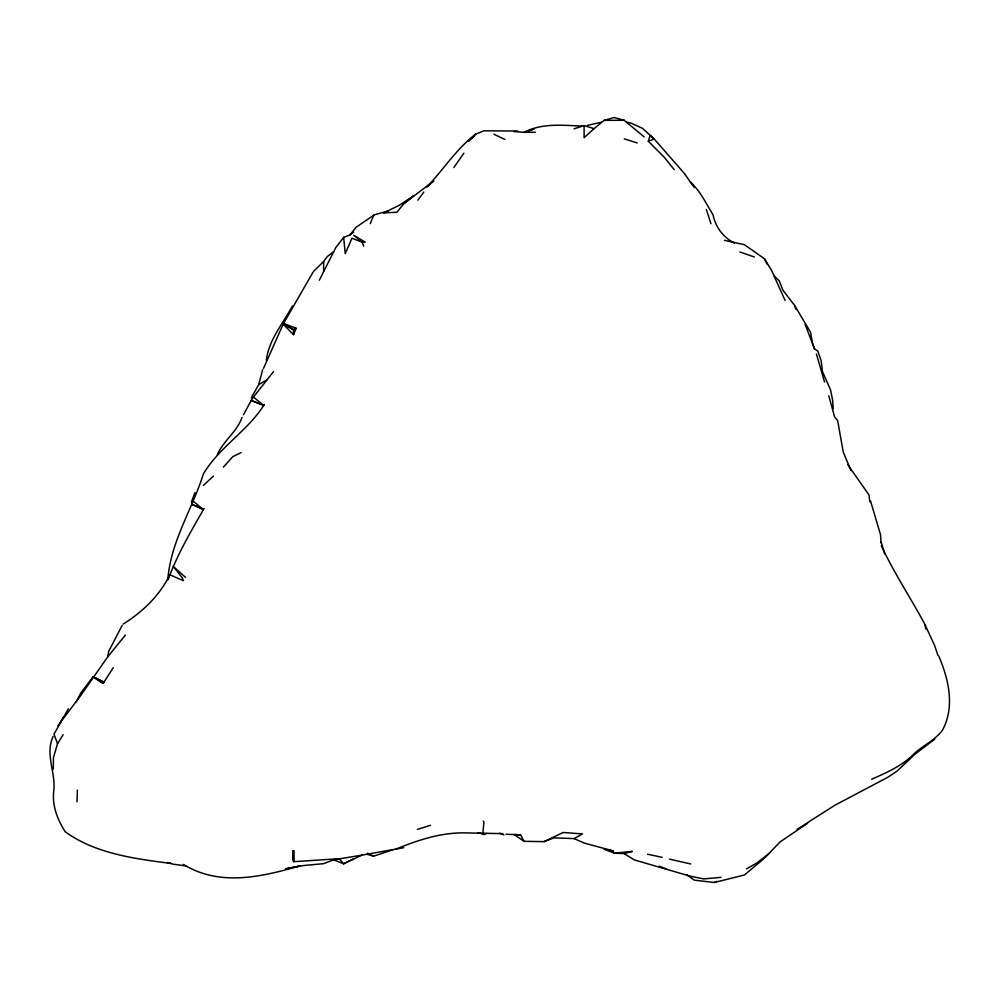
<?xml version="1.0" encoding="UTF-8"?>
<svg xmlns="http://www.w3.org/2000/svg" width="1000" height="1000" viewBox="0 0 1000 1000"><rect width="100%" height="100%" fill="white"/><g stroke="black" fill="none" stroke-linecap="round" stroke-linejoin="round"><path stroke-width="1.5" d="M293.55 861.663L292.8 850.8C292.962 865.713 294.387 865.013 294.012 850.625M53.325 769.25L53.425 757.625L57.538 743.688L63.125 734.712M77 801.862L77.387 790.075M167.838 579.462C170.662 541.587 192.325 509.212 203.388 473.938C219.3 446.925 247.7 431.15 264.3 404.513L263.412 404.925L251.188 400.513L243.463 414.762M63.9 717.775L80.6 695.662L107.713 656.875L125.35 635.125M107.713 656.875L108.787 651.137L122.188 625.388M266.35 360.35C268.775 339.55 282.938 323.738 292.438 306M53.113 736.488C44.612 754.862 56.438 773.375 53.612 792.225C52.312 806.65 57.675 819.912 65.237 831.787C95.525 853.7 134.462 858.688 170.738 863.425L167.775 862.562M251.25 397.9L258.712 384.6L262.638 369.775M674.262 169.713L664.25 157.238L648.3 141.263L650.188 135.45L654.225 139L684.425 173.525M168.075 579.763C177.025 555.138 190.375 532.325 203.388 509.675L193.363 501.262M191.363 502.15L194.938 492.638M217.338 454.762C223.15 440.938 236.95 431.962 242.037 417.362M263.5 368.462L283.137 324.225L293.55 334.663L296.137 328.288L283.538 323.45L312.962 272.3M370.25 223.663L373.7 215.25L374.712 214.675L388.363 210.987L383.725 212.875L396.925 212.25L403.762 203.713L433.812 180.888L426.875 186.95C443.55 169.638 456.425 148.75 475.688 134.15L483.913 130.812L517.562 131.037M319.337 280.188L335.838 247.525L343.65 237.362L349.825 235.012L353.663 232.062M76.3 701.787L80.875 692.862L93.1 676.787L103.963 682.175L113.225 667.7M68.4 708.8L53.963 734.188L57.538 743.688M63.125 718.088L58.087 725.987L64.025 716.812M253.475 397.013L251.188 400.513L263.5 405.425L253.475 397.013L273.512 371.65M453.85 167.6L463.875 153.125M417.863 200.175L423.8 192.062M313.587 271.388L323.612 261.55L327.2 256.663L333.625 251.675M349.825 235.012L356.238 227.15L373.7 215.25M223.425 467.1L232.787 456.65L241.163 452.575M807.638 823.25L779.987 841.988L764.438 858.225L744.4 875L714.338 882.487L694.3 880.15L686.787 874.8M475.688 134.15L468.2 141.4L473.888 136.412M203.388 485.425L213.4 476.15M594.113 128.613L584.1 137.675L584.1 125.612L594.113 128.613L604.138 120.375L614.15 117.513L624.175 120.275L644.212 136.962M769.45 853.25L756.562 863.175L746.475 868.913M934.75 739.163L914.712 754.388L897.312 770.9L888.075 777.138L834.562 805.413L797 829.388M403.762 203.713L413.775 195.763L398.9 205.5L383.725 212.875M123.238 624.062C142.675 611.75 159.575 595.825 169.762 574.775L183.35 580.65L182.288 577.888L173.325 566.475L185.425 577.3M258.712 384.6L266.938 379.85M544.025 841.637L554.038 837.862L574.075 838.6L582.537 833.913L563.15 832.487L544.025 841.637L523.987 841.325L513.962 834.35M296.137 328.288L293.45 329.725L283.137 324.225M353.663 858.8L343.65 863.787L333.625 859.812L323.612 863.675L303.575 865.525L285.5 868.85L300.287 865.825C261.925 876.762 220.113 886.938 183.35 864.412M403.762 847.7L361.938 855.138L343.65 863.787L339.237 858.7L294.012 861.663M714.338 882.487L716.85 881.338M871.65 779.225C885.812 773.025 900.212 766.712 911.712 756.087C920.925 746.237 934.338 741.213 942.412 730.263C955.15 706.862 948.675 679.212 938.737 656M204.163 508.638L203.238 509L191.725 504.263L203.388 509.675M648.3 141.263L654.225 139L642.487 128.325L631.3 123.212L626.9 122.287M478.188 832.638L483.913 834.475L486.775 833.475M396.012 849.062C417.625 840.263 439.975 832.75 463.638 832.875L502.863 833.637M366.938 854.262L373.7 856.15L392.812 849.825M529.475 130.5L534 129.025L523.987 132.325L513.962 131.537M574.075 128.812L584.1 125.612M417.5 829.375L430.487 825.312M624.175 853.587L632.362 851.413L614.15 853.162L604.138 849.188L613.188 850.925L614.15 853.162L624.175 853.587L634.188 859.862L689.837 876.075L703.675 878.913L721.025 877.362M587.45 125.388L601.337 122.238M333.625 859.812L361.938 855.138M604.138 120.375L624.175 120.275M535.425 132.3L523.987 132.325C542.1 122.888 562.425 125.3 581.9 126.062M506 834.2L520.625 834.95L523.987 841.325M515.3 834.463L520.625 834.95M724.362 240.312L744.4 244.688L764.438 258.762L771.488 270.225L785.113 300.487M666.65 869.1L659.237 866.188M186.388 865.962L173.325 864.225L167.613 862.537M647.55 854.212L662.188 857.337M690.788 863.962L669.438 859.137M613.188 850.925L584.1 843.037L574.075 838.6M624.25 138.85L637.225 142.925M739.912 251.988L754.412 257M499.65 833.238L503.95 834.95M493.925 134.225L504.925 139.462M367.438 853.312L373.7 856.15M103.963 682.175L93.112 676.875L103.2 683.462L93.188 676.762M805.125 324.35L814.525 348.988L817.788 351.025L821.15 360.662L822.45 371.475L830.562 389.925L832.65 400.3L833.175 408.663M283.538 323.45L293.45 329.725L293.55 334.663M734.375 243.075C723.112 237.288 715.638 227.162 713.025 214.85C706.05 203.425 700.225 190.875 690.163 181.775M483.913 834.475L482.825 833.637L483.913 822.138L483.288 821.087M774.45 276.325L779.2 280.763L782.913 290.188L794.488 305.262L810.487 332.113L812.1 341.1M847.775 464.663L869.013 494.988L869.75 501.788M684.55 173.75L694.3 187.562M881.312 545.737C894 572.888 910.575 597.75 924.737 624.087M764.438 258.762L767.375 264.45M925.175 625.025L934.75 645.85L937.875 655.2M851.012 470.675L843.238 452.025L837.638 420.55L834.562 416.825L828.825 395.875M363.688 246.175L362.25 242.188L353.663 235.238L365.238 242.113L362.25 242.188L351.95 238.225L345.238 253.663L343.65 237.362M812.375 342.587L814.525 348.988M706.3 209.45L710.975 223.713M824.55 382.013L816.425 354.012M881.012 541.688L884.663 553.8M795.025 306.337L795.863 309.15M870.525 500.938L880.512 534.625L881.112 542.95M924.95 624.65L925.85 629.087M323.612 261.55L323.612 271.238"/></g></svg>
